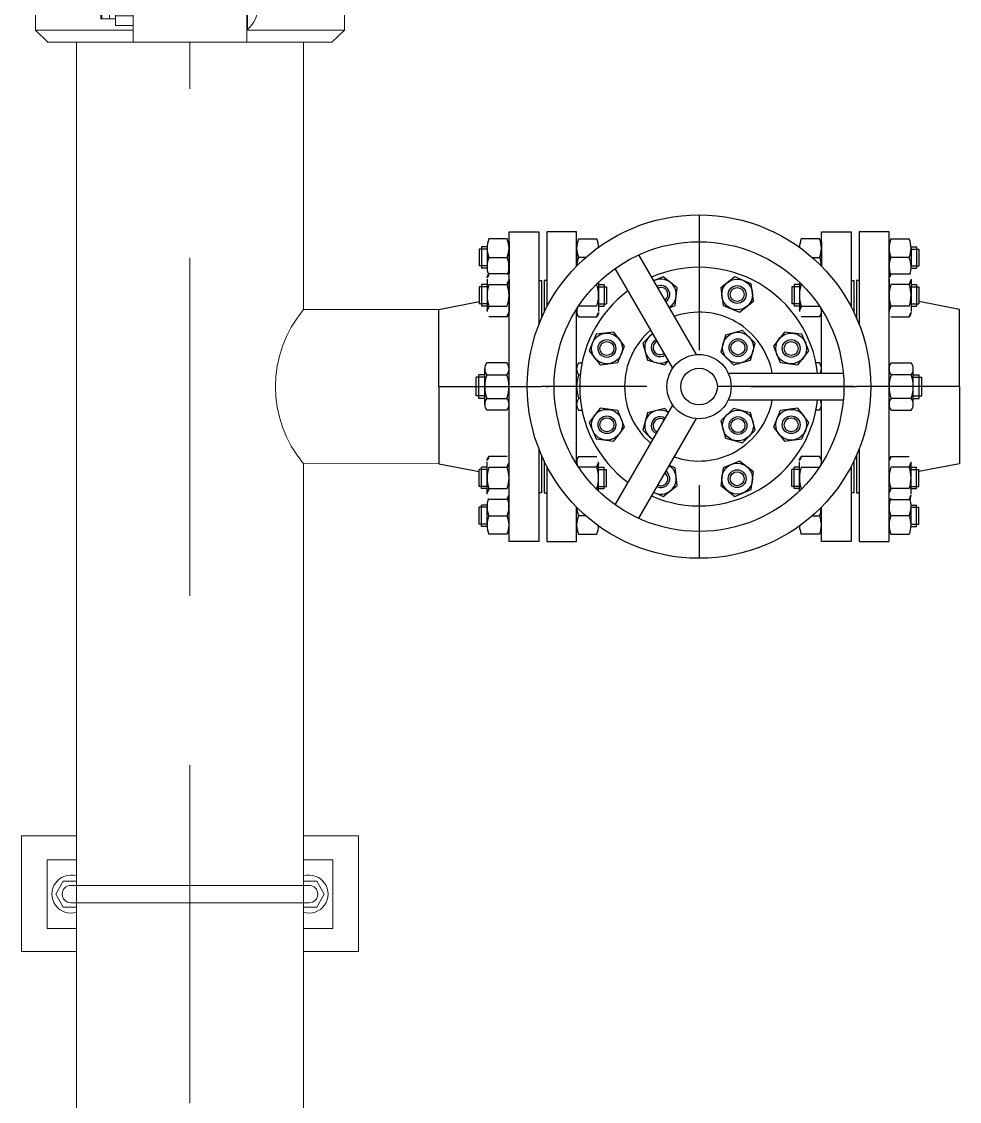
# Model space of a CAD drawing. Header units: millimetres. Extents: x 226317 to 226469, y 8188100 to 8188260.
# Drawn here: x 226390.607 to 226391.3, y 8188240.58 to 8188241.378 of the extents above; entities that cross this region are included whole.
import ezdxf

# ---------------------------------------------------------------- set-up
doc = ezdxf.new("R2010")
doc.units = ezdxf.units.MM
for name, pattern in [('CENTER', [2, 1.25, -0.25, 0.25, -0.25]), ('HIDDEN', [0.375, 0.25, -0.125]), ('PHANTOM', [2.5, 1.25, -0.25, 0.25, -0.25, 0.25, -0.25])]:
    doc.linetypes.add(name, pattern=pattern)
doc.layers.add('0-BLOCK-SANIT', color=8, linetype='Continuous', lineweight=25)
doc.layers.add('00-GTI._ACI_LÍNEA CENTRAL', color=8, linetype='PHANTOM', lineweight=13)
for name, color, linetype in [('00-GTI-Acoples', 8, 'Continuous'), ('ACCESORIOS Y VALVULAS', 8, 'Continuous'), ('EJES', 8, 'CENTER'), ('INGEYCON-ACI-VALVULAS', 8, 'Continuous')]:
    doc.layers.add(name, color=color, linetype=linetype)

# ---------------------------------------------------------------- blocks, each defined once
blk = doc.blocks.new('A$C363a55df')
at = {"layer": '00-GTI-Acoples', "linetype": 'Continuous', "lineweight": 0, "extrusion": (3.83476e-17, -1, 0)}
for p, q in [((-27.05, 104.99), (-18.41, 114.3)), ((-18.41, 41.91), (-18.41, 114.3)), ((18.41, 114.3), (-18.41, 114.3)), ((18.41, 41.91), (18.41, 114.3)), ((27.05, 104.99), (18.41, 114.3)), ((-27.05, 41.91), (-27.05, 104.99)), ((27.05, 41.91), (27.05, 104.99)), ((-9.02, 66.04), (0.51, 66.04)), ((-9.02, 55.14), (-9.02, 66.04)), ((0.51, 66.04), (10.03, 66.04)), ((10.03, 55.14), (10.03, 66.04)), ((-13.84, 41.91), (-13.84, 55.14)), ((-13.84, 55.14), (-6.67, 55.14)), ((-6.67, 41.91), (-6.67, 55.14)), ((-6.67, 55.14), (7.68, 55.14)), ((7.68, 41.91), (7.68, 55.14)), ((7.68, 55.14), (14.86, 55.14)), ((14.86, 41.91), (14.86, 55.14)), ((-27.05, 41.91), (-27.05, 21.6)), ((-25.36, 41.91), (-27.05, 41.91)), ((-6.41, 41.91), (-25.36, 41.91)), ((7.42, 41.91), (-6.41, 41.91)), ((26.41, 41.91), (7.42, 41.91)), ((27.05, 41.91), (26.41, 41.91)), ((27.05, 41.91), (27.05, 21.6)), ((-27.05, -21.6), (-27.05, 21.6)), ((27.05, -21.6), (27.05, 21.6)), ((-27.05, -21.6), (-27.05, -41.91)), ((27.05, -21.6), (27.05, -41.91)), ((-27.05, -41.91), (-25.36, -41.91)), ((-27.05, -104.99), (-27.05, -41.91)), ((-25.36, -41.91), (-6.41, -41.91)), ((-18.41, -114.3), (-18.41, -41.91)), ((-16.81, -42.54), (-16.81, -41.91)), ((-16.81, -42.54), (17.82, -42.54)), ((-6.41, -41.91), (7.42, -41.91)), ((7.42, -41.91), (26.41, -41.91)), ((17.82, -42.54), (17.82, -41.91)), ((18.41, -114.3), (18.41, -41.91)), ((26.41, -41.91), (27.05, -41.91)), ((27.05, -104.99), (27.05, -41.91)), ((-27.05, -104.99), (-18.41, -114.3)), ((27.05, -104.99), (18.41, -114.3)), ((18.41, -114.3), (-18.41, -114.3))]:
    blk.add_line(p, q, dxfattribs=at)
at = {"layer": '00-GTI-Acoples', "linetype": 'Continuous', "lineweight": 0}
for p, q in [((-27.05, 103.1), (-27.05, -103.1)), ((27.05, 103.1), (27.05, -103.1)), ((10.03, 65.3), (-9.02, 65.3)), ((10.03, 59.54), (-9.02, 59.54)), ((6.54, 62.48), (-5.98, 62.48)), ((6.54, 56.72), (-5.98, 56.72))]:
    blk.add_line(p, q, dxfattribs=at)
blk.add_arc((0.51, -27.56), 22.9, 220.87556, 319.12444, dxfattribs=at)
blk = doc.blocks.new('VALV. DE COMP. 4 PLANTA 150# R.F.')
at = {"linetype": 'CENTER', "ltscale": 3}
for p, q in [((0, -127), (0, 127)), ((-192.5, 0), (-116.5, 0)), ((-114.5, 0), (114.5, 0)), ((-38.5, 0), (-114.5, 0)), ((38.5, 0), (114.5, 0)), ((192.5, 0), (116.5, 0))]:
    blk.add_line(p, q, dxfattribs=at)
at = {"layer": 'ACCESORIOS Y VALVULAS'}
for p, q in [((-118.5, 114.5), (-140.5, 114.5)), ((-140.5, 114.5), (-140.5, -114.5)), ((-118.5, 45.68), (-118.5, 114.5)), ((-112.5, 58.93), (-112.5, 114.5)), ((-112.5, 114.5), (-90.5, 114.5)), ((-90.5, 114.5), (-90.5, 89.1)), ((112.5, 114.5), (90.5, 114.5)), ((90.5, 114.5), (90.5, 89.1)), ((112.5, 58.93), (112.5, 114.5)), ((118.5, 45.68), (118.5, 114.5)), ((118.5, 114.5), (140.5, 114.5)), ((140.5, 114.5), (140.5, -114.5)), ((-141.86, 109.25), (-155.39, 109.25)), ((-140.5, 107.41), (-140.5, 83.59)), ((-90.5, 107.41), (-90.5, 89.1)), ((-89.14, 109.25), (-75.61, 109.25)), ((89.14, 109.25), (75.61, 109.25)), ((90.5, 107.41), (90.5, 89.1)), ((140.5, 107.41), (140.5, 83.59)), ((141.86, 109.25), (155.39, 109.25)), ((-156.75, 101.74), (-162.48, 101.74)), ((-162.48, 101.74), (-162.48, 89.26)), ((-156.75, 103.44), (-160.79, 103.44)), ((-160.79, 103.44), (-160.79, 87.56)), ((-156.75, 102.37), (-156.75, 88.63)), ((-74.25, 103.44), (-73.69, 103.44)), ((74.25, 103.44), (73.69, 103.44)), ((156.75, 103.44), (160.79, 103.44)), ((156.75, 102.37), (156.75, 88.63)), ((156.75, 101.74), (162.48, 101.74)), ((160.79, 103.44), (160.79, 87.56)), ((162.48, 101.74), (162.48, 89.26)), ((-156.75, 89.26), (-162.48, 89.26)), ((-155.39, 95.5), (-141.86, 95.5)), ((-83.72, 95.5), (-89.14, 95.5)), ((83.72, 95.5), (89.14, 95.5)), ((155.39, 95.5), (141.86, 95.5)), ((156.75, 89.26), (162.48, 89.26)), ((-156.75, 87.56), (-160.79, 87.56)), ((-141.86, 83.4), (-155.39, 83.4)), ((141.86, 83.4), (155.39, 83.4)), ((156.75, 87.56), (160.79, 87.56)), ((-156.75, 73.77), (-162.48, 73.77)), ((-162.48, 73.77), (-162.48, 61.28)), ((-156.75, 75.47), (-160.79, 75.47)), ((-160.79, 75.47), (-160.79, 59.59)), ((-156.75, 79.43), (-156.75, 55.62)), ((-155.39, 75.47), (-141.86, 75.47)), ((-140.5, 79.43), (-140.5, 55.62)), ((-75.61, 75.47), (-76.03, 75.47)), ((-74.25, 77.22), (-74.25, 55.62)), ((-74.25, 75.47), (-70.21, 75.47)), ((-74.25, 73.77), (-68.52, 73.77)), ((-70.21, 75.47), (-70.21, 59.59)), ((-68.52, 73.77), (-68.52, 61.28)), ((74.25, 73.77), (68.52, 73.77)), ((68.52, 73.77), (68.52, 61.28)), ((74.25, 75.47), (70.21, 75.47)), ((70.21, 75.47), (70.21, 59.59)), ((74.25, 77.22), (74.25, 55.62)), ((75.61, 75.47), (76.03, 75.47)), ((140.5, 79.43), (140.5, 55.62)), ((155.39, 75.47), (141.86, 75.47)), ((156.75, 79.43), (156.75, 55.62)), ((156.75, 75.47), (160.79, 75.47)), ((156.75, 73.77), (162.48, 73.77)), ((160.79, 75.47), (160.79, 59.59)), ((162.48, 73.77), (162.48, 61.28)), ((-156.75, 61.28), (-162.48, 61.28)), ((-156.75, 59.59), (-160.79, 59.59)), ((-155.39, 59.59), (-141.86, 59.59)), ((-90.5, 57.32), (-90.5, 9.94)), ((-90.5, 57.32), (-90.5, 55.62)), ((-75.61, 59.59), (-89.02, 59.59)), ((-74.25, 61.28), (-68.52, 61.28)), ((-74.25, 59.59), (-70.21, 59.59)), ((74.25, 61.28), (68.52, 61.28)), ((74.25, 59.59), (70.21, 59.59)), ((75.61, 59.59), (89.02, 59.59)), ((90.5, 57.32), (90.5, -57.32)), ((90.5, 57.32), (90.5, 55.62)), ((155.39, 59.59), (141.86, 59.59)), ((156.75, 61.28), (162.48, 61.28)), ((156.75, 59.59), (160.79, 59.59)), ((-141.86, 51.65), (-155.39, 51.65)), ((-89.14, 51.65), (-75.61, 51.65)), ((89.14, 51.65), (75.61, 51.65)), ((141.86, 51.65), (155.39, 51.65)), ((-142, 17.5), (-156.91, 17.5)), ((-89, 17.5), (-86.48, 17.5)), ((89, 17.5), (86.48, 17.5)), ((142, 17.5), (156.91, 17.5)), ((-158.41, 8.75), (-162.87, 8.75)), ((-162.87, 8.75), (-162.87, -8.75)), ((-158.41, 13.13), (-158.41, -13.13)), ((-156.91, 8.75), (-142, 8.75)), ((-140.5, 13.13), (-140.5, -13.13)), ((-90.5, 13.13), (-90.5, 9.94)), ((87.79, 8.75), (89, 8.75)), ((90.5, 13.13), (90.5, -13.13)), ((140.5, 13.13), (140.5, -13.13)), ((156.91, 8.75), (142, 8.75)), ((158.41, 13.13), (158.41, -13.13)), ((158.41, 8.75), (162.87, 8.75)), ((162.87, 8.75), (162.87, -8.75)), ((-158.41, 6.88), (-164.73, 6.88)), ((-164.73, 6.88), (-164.73, -6.88)), ((158.41, 6.88), (164.73, 6.88)), ((164.73, 6.88), (164.73, -6.88)), ((-158.41, -6.88), (-164.73, -6.88)), ((158.41, -6.88), (164.73, -6.88)), ((-158.41, -8.75), (-162.87, -8.75)), ((-156.91, -8.75), (-142, -8.75)), ((-90.5, -9.94), (-90.5, -57.32)), ((-90.5, -9.94), (-90.5, -13.13)), ((87.79, -8.75), (89, -8.75)), ((156.91, -8.75), (142, -8.75)), ((158.41, -8.75), (162.87, -8.75)), ((-142, -17.5), (-156.91, -17.5)), ((-89, -17.5), (-86.48, -17.5)), ((89, -17.5), (86.48, -17.5)), ((142, -17.5), (156.91, -17.5)), ((-118.5, -114.5), (-118.5, -45.68)), ((118.5, -114.5), (118.5, -45.68)), ((-156.75, -79.43), (-156.75, -55.62)), ((-141.86, -51.65), (-155.39, -51.65)), ((-140.5, -79.43), (-140.5, -55.62)), ((-90.5, -57.32), (-90.5, -55.62)), ((-89.14, -51.65), (-75.61, -51.65)), ((-74.25, -77.22), (-74.25, -55.62)), ((74.25, -77.22), (74.25, -55.62)), ((89.14, -51.65), (75.61, -51.65)), ((90.5, -57.32), (90.5, -55.62)), ((140.5, -79.43), (140.5, -55.62)), ((141.86, -51.65), (155.39, -51.65)), ((156.75, -79.43), (156.75, -55.62)), ((-156.75, -61.28), (-162.48, -61.28)), ((-162.48, -73.77), (-162.48, -61.28)), ((-156.75, -59.59), (-160.79, -59.59)), ((-160.79, -75.47), (-160.79, -59.59)), ((-155.39, -59.59), (-141.86, -59.59)), ((-112.5, -114.5), (-112.5, -58.93)), ((-75.61, -59.59), (-89.02, -59.59)), ((-74.25, -59.59), (-70.21, -59.59)), ((-74.25, -61.28), (-68.52, -61.28)), ((-70.21, -75.47), (-70.21, -59.59)), ((-68.52, -73.77), (-68.52, -61.28)), ((74.25, -61.28), (68.52, -61.28)), ((68.52, -73.77), (68.52, -61.28)), ((74.25, -59.59), (70.21, -59.59)), ((70.21, -75.47), (70.21, -59.59)), ((75.61, -59.59), (89.02, -59.59)), ((112.5, -114.5), (112.5, -58.93)), ((155.39, -59.59), (141.86, -59.59)), ((156.75, -59.59), (160.79, -59.59)), ((156.75, -61.28), (162.48, -61.28)), ((160.79, -75.47), (160.79, -59.59)), ((162.48, -73.77), (162.48, -61.28)), ((-156.75, -73.77), (-162.48, -73.77)), ((-156.75, -75.47), (-160.79, -75.47)), ((-155.39, -75.47), (-141.86, -75.47)), ((-118.5, -78.5), (-116.5, -78.5)), ((-112.5, -78.5), (-114.5, -78.5)), ((-75.61, -75.47), (-76.03, -75.47)), ((-74.25, -73.77), (-68.52, -73.77)), ((-74.25, -75.47), (-70.21, -75.47)), ((74.25, -73.77), (68.52, -73.77)), ((74.25, -75.47), (70.21, -75.47)), ((75.61, -75.47), (76.03, -75.47)), ((112.5, -78.5), (114.5, -78.5)), ((118.5, -78.5), (116.5, -78.5)), ((155.39, -75.47), (141.86, -75.47)), ((156.75, -73.77), (162.48, -73.77)), ((156.75, -75.47), (160.79, -75.47)), ((-156.75, -87.56), (-160.79, -87.56)), ((-160.79, -103.44), (-160.79, -87.56)), ((-141.86, -83.4), (-155.39, -83.4)), ((-140.5, -107.41), (-140.5, -83.59)), ((140.5, -107.41), (140.5, -83.59)), ((141.86, -83.4), (155.39, -83.4)), ((156.75, -87.56), (160.79, -87.56)), ((160.79, -103.44), (160.79, -87.56)), ((-156.75, -89.26), (-162.48, -89.26)), ((-162.48, -101.74), (-162.48, -89.26)), ((-156.75, -102.37), (-156.75, -88.63)), ((-155.39, -95.5), (-141.86, -95.5)), ((-90.5, -89.1), (-90.5, -114.5)), ((-90.5, -107.41), (-90.5, -89.1)), ((-83.72, -95.5), (-89.14, -95.5)), ((83.72, -95.5), (89.14, -95.5)), ((90.5, -89.1), (90.5, -114.5)), ((90.5, -107.41), (90.5, -89.1)), ((155.39, -95.5), (141.86, -95.5)), ((156.75, -102.37), (156.75, -88.63)), ((156.75, -89.26), (162.48, -89.26)), ((162.48, -101.74), (162.48, -89.26)), ((-156.75, -101.74), (-162.48, -101.74)), ((-156.75, -103.44), (-160.79, -103.44)), ((-74.25, -103.44), (-73.69, -103.44)), ((74.25, -103.44), (73.69, -103.44)), ((156.75, -101.74), (162.48, -101.74)), ((156.75, -103.44), (160.79, -103.44)), ((-141.86, -109.25), (-155.39, -109.25)), ((-89.14, -109.25), (-75.61, -109.25)), ((89.14, -109.25), (75.61, -109.25)), ((141.86, -109.25), (155.39, -109.25)), ((-140.5, -114.5), (-118.5, -114.5)), ((-90.5, -114.5), (-112.5, -114.5)), ((90.5, -114.5), (112.5, -114.5)), ((140.5, -114.5), (118.5, -114.5))]:
    blk.add_line(p, q, dxfattribs=at)
at = {"layer": 'ACCESORIOS Y VALVULAS', "linetype": 'Continuous'}
blk.add_line((112.91, 0), (111.41, 0), dxfattribs=at)
at = {"layer": 'ACCESORIOS Y VALVULAS'}
for points in [[(2.18, 23.65), (44.73, 97.34)], [(61.94, 87.41), (19.39, 13.71)], [(-116.5, 50.56), (-116.5, 78.5), (-118.5, 78.5)], [(-114.5, 54.94), (-114.5, 78.5), (-112.5, 78.5)], [(114.5, 54.94), (114.5, 78.5), (112.5, 78.5)], [(116.5, 50.56), (116.5, 78.5), (118.5, 78.5)], [(-192.5, 0), (-192.5, 57), (-192.5, 57), (-162.48, 62.88)], [(192.5, 0), (192.5, 57), (192.5, 57), (162.48, 62.88)], [(-106.67, 9.94), (-21.57, 9.94)], [(-192.5, 0), (-192.5, -57), (-192.5, -57), (-162.48, -62.88)], [(192.5, 0), (192.5, -57), (192.5, -57), (162.48, -62.88)], [(-21.57, -9.94), (-106.67, -9.94)], [(19.39, -13.71), (61.94, -87.41)], [(44.73, -97.34), (2.18, -23.65)], [(-116.5, -78.5), (-116.5, -50.56)], [(-114.5, -78.5), (-114.5, -54.94)], [(114.5, -78.5), (114.5, -54.94)], [(116.5, -78.5), (116.5, -50.56)]]:
    blk.add_lwpolyline(points, dxfattribs=at)
at = {"layer": 'ACCESORIOS Y VALVULAS', "linetype": 'Continuous'}
for points in [[(-16.05, 73.15), (-26.5, 81.16), (-38.66, 76.12), (-40.37, 63.08), (-29.93, 55.06), (-17.77, 60.1)], [(-63.08, 40.37), (-76.12, 38.66), (-81.16, 26.5), (-73.15, 16.05), (-60.1, 17.77), (-55.06, 29.93)], [(-19.5, 38.11), (-32.21, 41.52), (-41.52, 32.21), (-38.11, 19.5), (-25.4, 16.09), (-16.09, 25.4)], [(73.15, 16.05), (81.16, 26.5), (76.12, 38.66), (63.08, 40.37), (55.06, 29.93), (60.1, 17.77)], [(-73.15, -16.05), (-81.16, -26.5), (-76.12, -38.66), (-63.08, -40.37), (-55.06, -29.93), (-60.1, -17.77)], [(-38.11, -19.5), (-41.52, -32.21), (-32.21, -41.52), (-19.5, -38.11), (-16.09, -25.4), (-25.4, -16.09)], [(63.08, -40.37), (76.12, -38.66), (81.16, -26.5), (73.15, -16.05), (60.1, -17.77), (55.06, -29.93)], [(-40.37, -63.08), (-38.66, -76.12), (-26.5, -81.16), (-16.05, -73.15), (-17.77, -60.1), (-29.93, -55.06)]]:
    blk.add_lwpolyline(points, close=True, dxfattribs=at)
for points in [[(33.67, 78.19), (26.5, 81.16), (16.05, 73.15), (17.77, 60.1), (22.17, 58.28)], [(22.46, 19.03), (25.4, 16.09), (38.11, 19.5), (41.52, 32.21), (34.26, 39.47)], [(34.26, -39.47), (41.52, -32.21), (38.11, -19.5), (25.4, -16.09), (22.46, -19.03)], [(22.17, -58.28), (17.77, -60.1), (16.05, -73.15), (26.5, -81.16), (33.67, -78.19)]]:
    blk.add_lwpolyline(points, dxfattribs=at)
for centre, radius in [((0, 0), 127), ((0, 0), 107.13), ((-28.21, 68.11), 11.4), ((-28.21, 68.11), 6.58), ((-28.21, 68.11), 5.18), ((-28.8, 28.8), 11.4), ((-68.11, 28.21), 11.4), ((-68.11, 28.21), 6.58), ((-68.11, 28.21), 5.18), ((-28.8, 28.8), 6.58), ((-28.8, 28.8), 5.18), ((68.11, 28.21), 11.4), ((68.11, 28.21), 6.58), ((68.11, 28.21), 5.18), ((0, 0), 23.75), ((0, 0), 13.55), ((-68.11, -28.21), 11.4), ((-68.11, -28.21), 6.58), ((-68.11, -28.21), 5.18), ((-28.8, -28.8), 11.4), ((-28.8, -28.8), 6.58), ((-28.8, -28.8), 5.18), ((68.11, -28.21), 11.4), ((68.11, -28.21), 6.58), ((68.11, -28.21), 5.18), ((-28.21, -68.11), 11.4), ((-28.21, -68.11), 6.58), ((-28.21, -68.11), 5.18)]:
    blk.add_circle(centre, radius, dxfattribs=at)
at = {"layer": 'ACCESORIOS Y VALVULAS'}
for centre, radius, start, end in [((-138.72, 102.37), 18.03, 157.58788, 202.41212), ((-158.53, 102.37), 18.03, 337.58788, 22.41212), ((-72.47, 102.37), 18.03, 157.58788, 202.41212), ((-92.28, 102.37), 18.03, 2.06966, 22.41212), ((92.28, 102.37), 18.03, 157.58788, 177.93034), ((72.47, 102.37), 18.03, 337.58788, 22.41212), ((158.53, 102.37), 18.03, 157.58788, 202.41212), ((138.72, 102.37), 18.03, 337.58788, 22.41212), ((-138.72, 88.63), 18.03, 157.58788, 198.77422), ((-158.53, 88.63), 18.03, 341.22578, 22.41212), ((-72.47, 88.63), 18.03, 157.58788, 178.47365), ((72.47, 88.63), 18.03, 1.52635, 22.41212), ((158.53, 88.63), 18.03, 157.58788, 198.77422), ((138.72, 88.63), 18.03, 341.22578, 22.41212), ((-150.29, 79.43), 6.46, 142.12112, 217.87888), ((-146.96, 79.43), 6.46, 322.12112, 37.87888), ((146.96, 79.43), 6.46, 142.12112, 217.87888), ((150.29, 79.43), 6.46, 322.12112, 37.87888), ((-132.94, 67.53), 23.81, 160.52878, 199.47122), ((-164.31, 67.53), 23.81, 340.52878, 19.47122), ((-80.71, 79.43), 6.46, 322.12112, 333.73369), ((-98.06, 67.53), 23.81, 340.52878, 19.47122), ((98.06, 67.53), 23.81, 160.52878, 199.47122), ((80.71, 79.43), 6.46, 206.26631, 217.87888), ((164.31, 67.53), 23.81, 160.52878, 199.47122), ((132.94, 67.53), 23.81, 340.52878, 19.47122), ((-150.29, 55.62), 6.46, 142.12112, 217.87888), ((-146.96, 55.62), 6.46, 322.12112, 37.87888), ((-84.04, 55.62), 6.46, 157.57467, 217.87888), ((-80.71, 55.62), 6.46, 322.12112, 37.87888), ((80.71, 55.62), 6.46, 142.12112, 217.87888), ((84.04, 55.62), 6.46, 322.12112, 22.42533), ((146.96, 55.62), 6.46, 142.12112, 217.87888), ((150.29, 55.62), 6.46, 322.12112, 37.87888), ((-151.29, 13.13), 7.13, 142.12112, 217.87888), ((-147.63, 13.13), 7.13, 322.12112, 37.87888), ((-83.37, 13.13), 7.13, 142.12112, 206.58944), ((83.37, 13.13), 7.13, 322.12112, 37.87888), ((147.63, 13.13), 7.13, 142.12112, 217.87888), ((151.29, 13.13), 7.13, 322.12112, 37.87888), ((-132.16, 0), 26.25, 160.52878, 199.47122), ((-166.75, 0), 26.25, 340.52878, 19.47122), ((64.25, 0), 26.25, 340.52878, 19.47122), ((166.75, 0), 26.25, 160.52878, 199.47122), ((132.16, 0), 26.25, 340.52878, 19.47122), ((-151.29, -13.13), 7.13, 142.12112, 217.87888), ((-147.63, -13.13), 7.13, 322.12112, 37.87888), ((-83.37, -13.13), 7.13, 153.41056, 217.87888), ((83.37, -13.13), 7.13, 322.12112, 37.87888), ((147.63, -13.13), 7.13, 142.12112, 217.87888), ((151.29, -13.13), 7.13, 322.12112, 37.87888), ((-150.29, -55.62), 6.46, 142.12112, 217.87888), ((-146.96, -55.62), 6.46, 322.12112, 37.87888), ((-84.04, -55.62), 6.46, 142.12112, 202.42533), ((-80.71, -55.62), 6.46, 322.12112, 37.87888), ((80.71, -55.62), 6.46, 142.12112, 217.87888), ((84.04, -55.62), 6.46, 337.57467, 37.87888), ((146.96, -55.62), 6.46, 142.12112, 217.87888), ((150.29, -55.62), 6.46, 322.12112, 37.87888), ((-132.94, -67.53), 23.81, 160.52878, 199.47122), ((-164.31, -67.53), 23.81, 340.52878, 19.47122), ((-98.06, -67.53), 23.81, 340.52878, 19.47122), ((98.06, -67.53), 23.81, 160.52878, 199.47122), ((164.31, -67.53), 23.81, 160.52878, 199.47122), ((132.94, -67.53), 23.81, 340.52878, 19.47122), ((-150.29, -79.43), 6.46, 142.12112, 217.87888), ((-146.96, -79.43), 6.46, 322.12112, 37.87888), ((-80.71, -79.43), 6.46, 26.26631, 37.87888), ((80.71, -79.43), 6.46, 142.12112, 153.73369), ((146.96, -79.43), 6.46, 142.12112, 217.87888), ((150.29, -79.43), 6.46, 322.12112, 37.87888), ((-138.72, -88.63), 18.03, 161.22578, 202.41212), ((-158.53, -88.63), 18.03, 337.58788, 18.77422), ((158.53, -88.63), 18.03, 161.22578, 202.41212), ((138.72, -88.63), 18.03, 337.58788, 18.77422), ((-138.72, -102.37), 18.03, 157.58788, 202.41212), ((-158.53, -102.37), 18.03, 337.58788, 22.41212), ((-72.47, -102.37), 18.03, 157.58788, 202.41212), ((-72.47, -88.63), 18.03, 181.52635, 202.41212), ((72.47, -88.63), 18.03, 337.58788, 358.47365), ((72.47, -102.37), 18.03, 337.58788, 22.41212), ((158.53, -102.37), 18.03, 157.58788, 202.41212), ((138.72, -102.37), 18.03, 337.58788, 22.41212), ((-92.28, -102.37), 18.03, 337.58788, 357.93034), ((92.28, -102.37), 18.03, 182.06966, 202.41212)]:
    blk.add_arc(centre, radius, start, end, dxfattribs=at)
at = {"layer": 'ACCESORIOS Y VALVULAS', "linetype": 'Continuous'}
for centre, radius, start, end in [((0, 0), 88.23, 66.46641, 173.53359), ((28.21, 68.11), 11.4, 61.57555, 238.42445), ((28.21, 68.11), 6.58, 62.72962, 237.27038), ((28.21, 68.11), 5.18, 63.47089, 236.52911), ((0, 0), 88.23, 306.46659, 53.53341), ((0, 0), 55.04, 70.40029, 169.59971), ((0, 0), 55.04, 310.40029, 49.59971), ((28.8, 28.8), 11.4, 236.94947, 63.05053), ((28.8, 28.8), 6.58, 234.71131, 65.28869), ((28.8, 28.8), 5.18, 233.27073, 66.72927), ((0, 0), 88.23, 186.46641, 293.53359), ((0, 0), 55.04, 190.40029, 289.59971), ((28.8, -28.8), 11.4, 296.94947, 123.05053), ((28.8, -28.8), 6.58, 294.71131, 125.28869), ((28.8, -28.8), 5.18, 293.27073, 126.72927), ((28.21, -68.11), 11.4, 121.57555, 298.42445), ((28.21, -68.11), 6.58, 122.72962, 297.27038), ((28.21, -68.11), 5.18, 123.47089, 296.52911)]:
    blk.add_arc(centre, radius, start, end, dxfattribs=at)
at = {"layer": 'EJES', "linetype": 'Continuous'}
for p, q in [((-114.5, 0), (-116.5, 0)), ((114.5, 0), (116.5, 0))]:
    blk.add_line(p, q, dxfattribs=at)
blk = doc.blocks.new('manifold')
at = {"layer": '0-BLOCK-SANIT', "color": 8, "lineweight": 0}
for p, q in [((1.87568, -1.05013, 0.00014), (1.87564, -0.95027, -0.00006)), ((1.98965, -0.95027, -0.00006), (1.98964, -1.05013, 0.00014))]:
    blk.add_line(p, q, dxfattribs=at)
at = {"layer": '0-BLOCK-SANIT', "color": 8, "lineweight": 0, "elevation": -0.00004}
for points in [[(1.98965, -0.95027), (2.1875, -0.95027), (2.1875, -0.78227), (0.2778, -0.78227), (0.2778, -0.95027), (0.47564, -0.95027)], [(1.28965, -0.95027), (1.87565, -0.95027)]]:
    blk.add_lwpolyline(points, dxfattribs=at)
at = {"layer": '0-BLOCK-SANIT', "color": 8, "linetype": 'ByBlock', "lineweight": 0, "ltscale": 0.8}
blk.add_arc((1.93265, -1.01785, -0.00004), 0.08841, 49.85268, 130.14732, dxfattribs=at)
at = {"layer": '00-GTI._ACI_LÍNEA CENTRAL', "color": 8, "linetype": 'HIDDEN', "lineweight": 0, "elevation": -0.00004}
blk.add_lwpolyline([(0.2778, -0.86627), (2.1875, -0.86627)], dxfattribs=at)
at = {"layer": 'INGEYCON-ACI-VALVULAS', "color": 8, "lineweight": 0}
for p, q in [((1.51486, -0.74177, -0.00004), (1.60044, -0.74177, -0.00004)), ((1.51486, -0.74177, -0.00004), (1.51486, -0.78227, -0.00004)), ((1.60044, -0.74177, -0.00004), (1.60044, -0.78227, -0.00004)), ((1.53197, -0.7606, -0.00004), (1.58273, -0.7606, -0.00004)), ((1.53197, -0.7606, -0.00004), (1.53197, -0.78227, -0.00004)), ((1.58273, -0.7606, -0.00004), (1.58273, -0.78227, -0.00004)), ((1.55735, -0.76703, -0.00007), (1.54774, -0.77258, -0.00007)), ((1.54774, -0.77258, -0.00007), (1.54774, -0.78227, -0.00007)), ((1.56696, -0.77258, -0.00007), (1.55735, -0.76703, -0.00007)), ((1.56696, -0.78227, -0.00007), (1.56696, -0.77258, -0.00007)), ((1.55099, -0.77813, -0.00004), (1.55099, -0.95442, -0.00004)), ((1.56371, -0.95442, -0.00004), (1.56371, -0.77813, -0.00004)), ((1.51486, -0.99077, -0.00004), (1.51486, -0.95027, -0.00004)), ((1.53197, -0.97195, -0.00004), (1.53197, -0.95027, -0.00004)), ((1.54774, -0.95997, -0.00003), (1.54774, -0.95027, -0.00003)), ((1.56696, -0.95027, -0.00003), (1.56696, -0.95997, -0.00003)), ((1.58273, -0.97195, -0.00004), (1.58273, -0.95027, -0.00004)), ((1.60044, -0.99077, -0.00004), (1.60044, -0.95027, -0.00004)), ((1.55735, -0.96552, -0.00003), (1.54774, -0.95997, -0.00003)), ((1.56696, -0.95997, -0.00003), (1.55735, -0.96552, -0.00003)), ((1.53197, -0.97195, -0.00004), (1.58273, -0.97195, -0.00004)), ((1.51486, -0.99077, -0.00004), (1.58273, -0.99077, -0.00004)), ((1.58273, -0.99077, -0.00004), (1.60044, -0.99077, -0.00004))]:
    blk.add_line(p, q, dxfattribs=at)
for centre, radius, start, end in [((1.55735, -0.77813, -0.00007), 0.01401, 342.78252, 197.21748), ((1.55735, -0.77813, -0.00007), 0.00636, 0, 180), ((1.55735, -0.95442, -0.00003), 0.01401, 162.7825, 17.21748), ((1.55735, -0.95442, -0.00003), 0.00636, 180, 0)]:
    blk.add_arc(centre, radius, start, end, dxfattribs=at)
at = {"layer": '00-GTI-Acoples', "color": 8, "linetype": 'Continuous', "lineweight": 0, "xscale": -0.0009999999999999998, "yscale": 0.0009999999999999998, "zscale": 0.001, "rotation": 1.240878116866083e-06}
blk.add_blockref('A$C363a55df', (2.21455, -0.86627, -0.00004), dxfattribs=at)
at = {"layer": 'ACCESORIOS Y VALVULAS', "color": 8, "linetype": 'Continuous', "lineweight": 0, "xscale": 0.001, "yscale": 0.001, "zscale": 0.001, "rotation": 90}
blk.add_blockref('VALV. DE COMP. 4 PLANTA 150# R.F.', (1.93265, -1.24263, 0), dxfattribs=at)
blk = doc.blocks.new('arq. estac.')
at = {"color": 1, "rotation": 90}
blk.add_blockref('manifold', (226685.28713, 8188243.82139), dxfattribs=at)

msp = doc.modelspace()

# ---------------------------------------------------------------- block references
msp.add_blockref('arq. estac.', (-295.42204, -4.64551))

doc.saveas('drawing.dxf')
